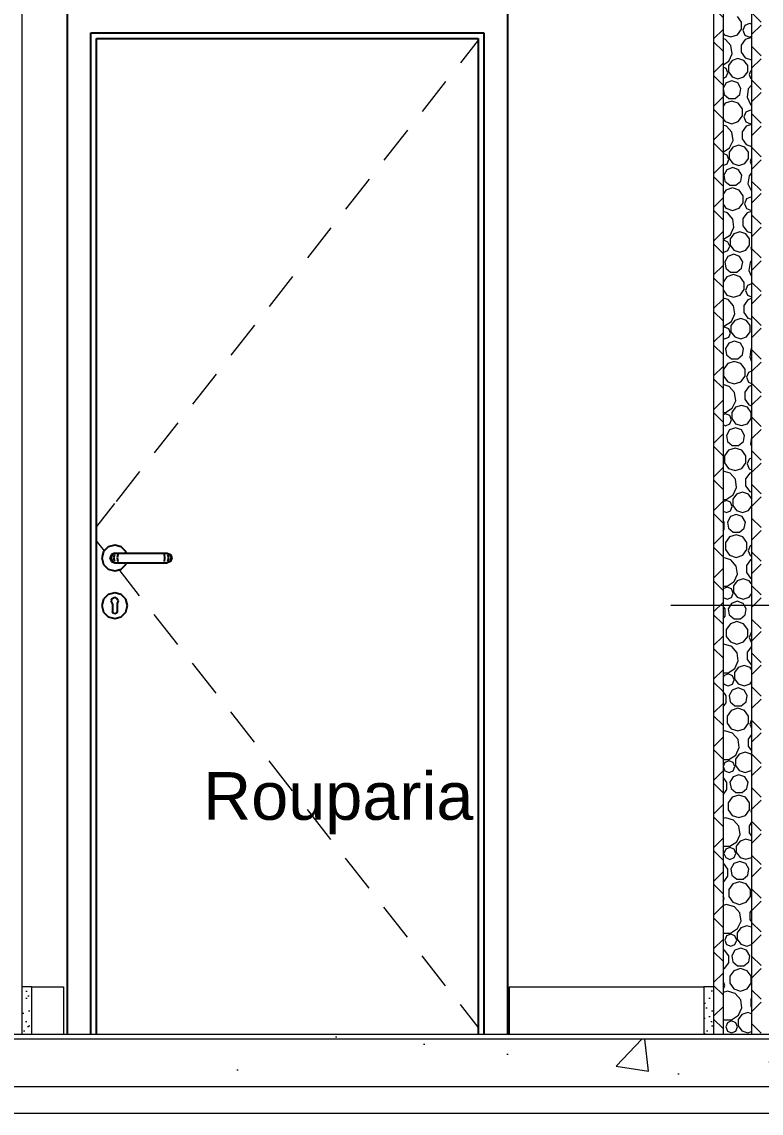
# Model space of a CAD drawing. Header units: metres. Extents: x -77 to 97, y 0 to 6.
# Drawn here: x -17.133 to -15.582, y -0.373 to 1.917 of the extents above; entities that cross this region are included whole.
import ezdxf

# ---------------------------------------------------------------- set-up
doc = ezdxf.new("R2010")
doc.units = ezdxf.units.M
doc.header["$MEASUREMENT"] = 0
for name, color, linetype, lineweight in [('0_Caneta_No__1', 7, 'Continuous', 35), ('LAJES.EST_Caneta_No__241', 7, 'Continuous', 13), ('LAJES.EST_Caneta_No__4', 7, 'Continuous', 20), ('LAJES.EST_Caneta_No__7', 7, 'Continuous', 13), ('PAREDE CONSTRUIR_Caneta_No__241', 7, 'Continuous', 13), ('PAREDE CONSTRUIR_Caneta_No__83', 84, 'Continuous', 0), ('PAREDE CONSTRUIR_Caneta_No__96', 252, 'Continuous', 0), ('PISO - Rodapé_Caneta_No__11', 7, 'Continuous', 5), ('Portas Archicad_Caneta_No__241', 7, 'Continuous', 13), ('Portas Archicad_Caneta_No__3', 7, 'Continuous', 25)]:
    doc.layers.add(name, color=color, linetype=linetype, lineweight=lineweight)
doc.layers.add('COTAS CORTE', color=7, linetype='Continuous')
doc.layers.add('PAREDE CONSTRUIR', color=7, linetype='Continuous')
for name, color, linetype, lineweight, true_color in [('COTAS CORTE_Caneta_No__25', 7, 'Continuous', 13, 0x982312), ('LAJES.EST_Caneta_No__254', 7, 'Continuous', 0, 0xd1c9ad), ('LAJES.EST_Caneta_No__97', 7, 'Continuous', 5, 0x6b6b6b), ('PISO - Rodapé_Caneta_No__97', 7, 'Continuous', 5, 0x6b6b6b)]:
    doc.layers.add(name, color=color, linetype=linetype, lineweight=lineweight, true_color=true_color)
doc.styles.add('ESTILO_GERADO_1', font='arial.ttf')
doc.dimstyles.new('ESTILO_GERADO__7', dxfattribs={"dimtxt": 0.1, "dimasz": 0.0475, "dimexe": 0.18, "dimexo": 0.479633, "dimgap": 0, "dimtad": 1, "dimzin": 0, "dimdsep": 46, "dimtxsty": 'ESTILO_GERADO_1', "dimblk": 'ARROWHEAD_11', "dimblk1": 'ARROWHEAD_11', "dimblk2": 'ARROWHEAD_11', "dimcen": 0.09, "dimclrd": 256, "dimclre": 256, "dimclrt": 256, "dimadec": 0, "dimazin": 0, "dimtfac": 1, "dimtdec": 4, "dimtmove": 0, "dimatfit": 3, "dimfxl": 0, "dimtolj": 1, "dimtzin": 0, "dimarcsym": 0})
pattern_1 = [(45, (43.181277, -0.20799), (-0.03535534, 0.03535534), []), (135, (43.181277, -0.20799), (0.03535534, 0.03535534), [])]
pattern_2 = [(45, (43.181277, -0.157991), (-0.0159099026, 0.0159099026), [0, -0.015, 0, -0.0225]), (110, (43.231277, -0.157991), (0.021143084, 0.007695453), [0, -0.011, 0, -0.019])]

# ---------------------------------------------------------------- blocks, each defined once
blk = doc.blocks.new('*X54', base_point=(43.1813, -0.208))
at = {"layer": 'PAREDE CONSTRUIR_Caneta_No__96', "color": 252, "linetype": 'Continuous', "lineweight": 0}
for p, q in [((-15.6236, 1.9161), (-15.6322, 1.928)), ((-15.6322, 1.8897), (-15.6236, 1.9015)), ((-15.6236, 1.9015), (-15.6236, 1.9161)), ((-15.6167, 1.9094), (-15.6209, 1.8993)), ((-15.6066, 1.9136), (-15.6167, 1.9094)), ((-15.6024, 1.9118), (-15.6066, 1.9136)), ((-15.6624, 1.893), (-15.66, 1.8897)), ((-15.657, 1.8801), (-15.6624, 1.8817)), ((-15.66, 1.8897), (-15.6461, 1.8852)), ((-15.6457, 1.8671), (-15.657, 1.8801)), ((-15.6461, 1.8852), (-15.6322, 1.8897)), ((-15.6158, 1.8799), (-15.6244, 1.868)), ((-15.6209, 1.8993), (-15.6167, 1.8892)), ((-15.6167, 1.8892), (-15.6066, 1.885)), ((-15.6024, 1.8842), (-15.6158, 1.8799)), ((-15.6066, 1.885), (-15.6024, 1.8867)), ((-15.6432, 1.85), (-15.6457, 1.8671)), ((-15.6244, 1.868), (-15.6244, 1.8532)), ((-15.6624, 1.8266), (-15.6504, 1.8343)), ((-15.6435, 1.8361), (-15.6512, 1.8255)), ((-15.6504, 1.8343), (-15.6432, 1.85)), ((-15.631, 1.8402), (-15.6435, 1.8361)), ((-15.6185, 1.8361), (-15.631, 1.8402)), ((-15.6244, 1.8532), (-15.6158, 1.8413)), ((-15.6107, 1.8255), (-15.6185, 1.8361)), ((-15.6158, 1.8413), (-15.6024, 1.837)), ((-15.6558, 1.8189), (-15.6624, 1.8216)), ((-15.6521, 1.81), (-15.6558, 1.8189)), ((-15.6558, 1.8012), (-15.6521, 1.81)), ((-15.6512, 1.8255), (-15.6512, 1.8123)), ((-15.6512, 1.8123), (-15.6435, 1.8017)), ((-15.6185, 1.8017), (-15.6107, 1.8123)), ((-15.6107, 1.8123), (-15.6107, 1.8255)), ((-15.6046, 1.8135), (-15.6076, 1.8062)), ((-15.6024, 1.8144), (-15.6046, 1.8135)), ((-15.6624, 1.7984), (-15.6558, 1.8012)), ((-15.6561, 1.7887), (-15.6624, 1.7776)), ((-15.6437, 1.7932), (-15.6561, 1.7887)), ((-15.6314, 1.7887), (-15.6437, 1.7932)), ((-15.6435, 1.8017), (-15.631, 1.7976)), ((-15.6248, 1.7773), (-15.6314, 1.7887)), ((-15.631, 1.7976), (-15.6185, 1.8017)), ((-15.6076, 1.8062), (-15.6046, 1.7989)), ((-15.6046, 1.7989), (-15.6024, 1.798)), ((-15.6624, 1.7763), (-15.6603, 1.7644)), ((-15.6603, 1.7644), (-15.6503, 1.756)), ((-15.6372, 1.756), (-15.6271, 1.7644)), ((-15.6271, 1.7644), (-15.6248, 1.7773)), ((-15.6095, 1.7761), (-15.612, 1.759)), ((-15.6024, 1.7842), (-15.6095, 1.7761)), ((-15.6581, 1.746), (-15.6624, 1.74)), ((-15.6442, 1.7505), (-15.6581, 1.746)), ((-15.6503, 1.756), (-15.6372, 1.756)), ((-15.6303, 1.746), (-15.6442, 1.7505)), ((-15.6217, 1.7341), (-15.6303, 1.746)), ((-15.612, 1.759), (-15.6048, 1.7433)), ((-15.6048, 1.7433), (-15.6024, 1.7418)), ((-15.6303, 1.7077), (-15.6217, 1.7195)), ((-15.6217, 1.7195), (-15.6217, 1.7341)), ((-15.6148, 1.7274), (-15.619, 1.7173)), ((-15.6047, 1.7316), (-15.6148, 1.7274)), ((-15.6024, 1.7306), (-15.6047, 1.7316)), ((-15.6624, 1.7136), (-15.6581, 1.7077)), ((-15.6551, 1.6981), (-15.6624, 1.7003)), ((-15.6581, 1.7077), (-15.6442, 1.7032)), ((-15.6438, 1.6851), (-15.6551, 1.6981)), ((-15.6442, 1.7032), (-15.6303, 1.7077)), ((-15.6139, 1.6979), (-15.6226, 1.686)), ((-15.619, 1.7173), (-15.6148, 1.7072)), ((-15.6148, 1.7072), (-15.6047, 1.703)), ((-15.6024, 1.7016), (-15.6139, 1.6979)), ((-15.6047, 1.703), (-15.6024, 1.7039)), ((-15.6414, 1.668), (-15.6438, 1.6851)), ((-15.6226, 1.686), (-15.6226, 1.6712)), ((-15.6624, 1.6434), (-15.6485, 1.6523)), ((-15.6416, 1.6541), (-15.6494, 1.6435)), ((-15.6485, 1.6523), (-15.6414, 1.668)), ((-15.6291, 1.6582), (-15.6416, 1.6541)), ((-15.6166, 1.6541), (-15.6291, 1.6582)), ((-15.6226, 1.6712), (-15.6139, 1.6593)), ((-15.6089, 1.6435), (-15.6166, 1.6541)), ((-15.6139, 1.6593), (-15.6024, 1.6556)), ((-15.6539, 1.6369), (-15.6624, 1.6404)), ((-15.6503, 1.628), (-15.6539, 1.6369)), ((-15.6539, 1.6192), (-15.6503, 1.628)), ((-15.6494, 1.6435), (-15.6494, 1.6303)), ((-15.6494, 1.6303), (-15.6416, 1.6197)), ((-15.6166, 1.6197), (-15.6089, 1.6303)), ((-15.6089, 1.6303), (-15.6089, 1.6435)), ((-15.6027, 1.6315), (-15.6058, 1.6242)), ((-15.6024, 1.6316), (-15.6027, 1.6315)), ((-15.6624, 1.6157), (-15.6539, 1.6192)), ((-15.6542, 1.6067), (-15.6608, 1.5953)), ((-15.6419, 1.6112), (-15.6542, 1.6067)), ((-15.6296, 1.6067), (-15.6419, 1.6112)), ((-15.6416, 1.6197), (-15.6291, 1.6156)), ((-15.623, 1.5953), (-15.6296, 1.6067)), ((-15.6291, 1.6156), (-15.6166, 1.6197)), ((-15.6058, 1.6242), (-15.6027, 1.6169)), ((-15.6027, 1.6169), (-15.6024, 1.6168)), ((-15.6608, 1.5953), (-15.6585, 1.5824)), ((-15.6585, 1.5824), (-15.6484, 1.574)), ((-15.6353, 1.574), (-15.6253, 1.5824)), ((-15.6253, 1.5824), (-15.623, 1.5953)), ((-15.6077, 1.5941), (-15.6101, 1.577)), ((-15.6024, 1.6001), (-15.6077, 1.5941)), ((-15.6563, 1.564), (-15.6624, 1.5555)), ((-15.6424, 1.5685), (-15.6563, 1.564)), ((-15.6484, 1.574), (-15.6353, 1.574)), ((-15.6285, 1.564), (-15.6424, 1.5685)), ((-15.6199, 1.5521), (-15.6285, 1.564)), ((-15.6101, 1.577), (-15.603, 1.5613)), ((-15.603, 1.5613), (-15.6024, 1.561)), ((-15.6285, 1.5257), (-15.6199, 1.5375)), ((-15.6199, 1.5375), (-15.6199, 1.5521)), ((-15.613, 1.5454), (-15.6172, 1.5353)), ((-15.6172, 1.5353), (-15.613, 1.5252)), ((-15.6029, 1.5496), (-15.613, 1.5454)), ((-15.6024, 1.5494), (-15.6029, 1.5496)), ((-15.6624, 1.5341), (-15.6563, 1.5257)), ((-15.6533, 1.5161), (-15.6624, 1.5188)), ((-15.6563, 1.5257), (-15.6424, 1.5212)), ((-15.642, 1.5031), (-15.6533, 1.5161)), ((-15.6424, 1.5212), (-15.6285, 1.5257)), ((-15.6121, 1.5159), (-15.6207, 1.504)), ((-15.613, 1.5252), (-15.6029, 1.521)), ((-15.6024, 1.519), (-15.6121, 1.5159)), ((-15.6029, 1.521), (-15.6024, 1.5212)), ((-15.6395, 1.486), (-15.642, 1.5031)), ((-15.6207, 1.504), (-15.6207, 1.4892)), ((-15.6207, 1.4892), (-15.6121, 1.4773)), ((-15.6612, 1.461), (-15.6467, 1.4703)), ((-15.6398, 1.4721), (-15.6475, 1.4615)), ((-15.6467, 1.4703), (-15.6395, 1.486)), ((-15.6273, 1.4762), (-15.6398, 1.4721)), ((-15.6148, 1.4721), (-15.6273, 1.4762)), ((-15.607, 1.4615), (-15.6148, 1.4721)), ((-15.6121, 1.4773), (-15.6024, 1.4742)), ((-15.6624, 1.461), (-15.6612, 1.461)), ((-15.661, 1.4586), (-15.6624, 1.458)), ((-15.6521, 1.4549), (-15.661, 1.4586)), ((-15.6484, 1.446), (-15.6521, 1.4549)), ((-15.6521, 1.4372), (-15.6484, 1.446)), ((-15.6475, 1.4615), (-15.6475, 1.4483)), ((-15.6475, 1.4483), (-15.6398, 1.4377)), ((-15.6148, 1.4377), (-15.607, 1.4483)), ((-15.607, 1.4483), (-15.607, 1.4615)), ((-15.6024, 1.4458), (-15.6039, 1.4422)), ((-15.6624, 1.4341), (-15.661, 1.4335)), ((-15.661, 1.4335), (-15.6521, 1.4372)), ((-15.6524, 1.4247), (-15.6589, 1.4133)), ((-15.64, 1.4292), (-15.6524, 1.4247)), ((-15.6277, 1.4247), (-15.64, 1.4292)), ((-15.6398, 1.4377), (-15.6273, 1.4336)), ((-15.6211, 1.4133), (-15.6277, 1.4247)), ((-15.6273, 1.4336), (-15.6148, 1.4377)), ((-15.6039, 1.4422), (-15.6024, 1.4386)), ((-15.6589, 1.4133), (-15.6566, 1.4004)), ((-15.6566, 1.4004), (-15.6466, 1.392)), ((-15.6335, 1.392), (-15.6234, 1.4004)), ((-15.6234, 1.4004), (-15.6211, 1.4133)), ((-15.6058, 1.4121), (-15.6083, 1.395)), ((-15.6024, 1.416), (-15.6058, 1.4121)), ((-15.6544, 1.382), (-15.6624, 1.3709)), ((-15.6405, 1.3865), (-15.6544, 1.382)), ((-15.6466, 1.392), (-15.6335, 1.392)), ((-15.6266, 1.382), (-15.6405, 1.3865)), ((-15.618, 1.3701), (-15.6266, 1.382)), ((-15.6083, 1.395), (-15.6024, 1.3823)), ((-15.6624, 1.3547), (-15.6544, 1.3437)), ((-15.6266, 1.3437), (-15.618, 1.3555)), ((-15.618, 1.3555), (-15.618, 1.3701)), ((-15.6111, 1.3634), (-15.6153, 1.3533)), ((-15.6153, 1.3533), (-15.6111, 1.3432)), ((-15.6024, 1.367), (-15.6111, 1.3634)), ((-15.6514, 1.3341), (-15.6624, 1.3374)), ((-15.6544, 1.3437), (-15.6405, 1.3392)), ((-15.6401, 1.3211), (-15.6514, 1.3341)), ((-15.6405, 1.3392), (-15.6266, 1.3437)), ((-15.6102, 1.3339), (-15.6189, 1.322)), ((-15.6111, 1.3432), (-15.6024, 1.3396)), ((-15.6024, 1.3364), (-15.6102, 1.3339)), ((-15.6377, 1.304), (-15.6401, 1.3211)), ((-15.6189, 1.322), (-15.6189, 1.3072)), ((-15.6189, 1.3072), (-15.6102, 1.2953)), ((-15.6593, 1.279), (-15.6448, 1.2883)), ((-15.6379, 1.2901), (-15.6457, 1.2795)), ((-15.6448, 1.2883), (-15.6377, 1.304)), ((-15.6254, 1.2942), (-15.6379, 1.2901)), ((-15.6129, 1.2901), (-15.6254, 1.2942)), ((-15.6052, 1.2795), (-15.6129, 1.2901)), ((-15.6102, 1.2953), (-15.6024, 1.2928)), ((-15.6624, 1.279), (-15.6593, 1.279)), ((-15.6591, 1.2766), (-15.6624, 1.2752)), ((-15.6502, 1.2729), (-15.6591, 1.2766)), ((-15.6466, 1.264), (-15.6502, 1.2729)), ((-15.6502, 1.2552), (-15.6466, 1.264)), ((-15.6457, 1.2795), (-15.6457, 1.2663)), ((-15.6457, 1.2663), (-15.6379, 1.2557)), ((-15.6129, 1.2557), (-15.6052, 1.2663)), ((-15.6052, 1.2663), (-15.6052, 1.2795)), ((-15.6624, 1.2529), (-15.6591, 1.2515)), ((-15.6591, 1.2515), (-15.6502, 1.2552)), ((-15.6505, 1.2427), (-15.6571, 1.2313)), ((-15.6382, 1.2472), (-15.6505, 1.2427)), ((-15.6258, 1.2427), (-15.6382, 1.2472)), ((-15.6379, 1.2557), (-15.6254, 1.2516)), ((-15.6193, 1.2313), (-15.6258, 1.2427)), ((-15.6254, 1.2516), (-15.6129, 1.2557)), ((-15.6571, 1.2313), (-15.6548, 1.2184)), ((-15.6548, 1.2184), (-15.6447, 1.21)), ((-15.6316, 1.21), (-15.6216, 1.2184)), ((-15.6216, 1.2184), (-15.6193, 1.2313)), ((-15.604, 1.2301), (-15.6064, 1.213)), ((-15.6024, 1.2318), (-15.604, 1.2301)), ((-15.6526, 1.2), (-15.6612, 1.1881)), ((-15.6387, 1.2045), (-15.6526, 1.2)), ((-15.6447, 1.21), (-15.6316, 1.21)), ((-15.6248, 1.2), (-15.6387, 1.2045)), ((-15.6162, 1.1881), (-15.6248, 1.2)), ((-15.6064, 1.213), (-15.6024, 1.2043)), ((-15.6612, 1.1881), (-15.6612, 1.1735)), ((-15.6612, 1.1735), (-15.6526, 1.1617)), ((-15.6248, 1.1617), (-15.6162, 1.1735)), ((-15.6162, 1.1735), (-15.6162, 1.1881)), ((-15.6093, 1.1814), (-15.6135, 1.1713)), ((-15.6135, 1.1713), (-15.6093, 1.1612)), ((-15.6024, 1.1842), (-15.6093, 1.1814)), ((-15.6496, 1.1521), (-15.6624, 1.1559)), ((-15.6526, 1.1617), (-15.6387, 1.1572)), ((-15.6383, 1.1391), (-15.6496, 1.1521)), ((-15.6387, 1.1572), (-15.6248, 1.1617)), ((-15.6084, 1.1519), (-15.617, 1.14)), ((-15.6093, 1.1612), (-15.6024, 1.1583)), ((-15.6024, 1.1538), (-15.6084, 1.1519)), ((-15.6358, 1.122), (-15.6383, 1.1391)), ((-15.617, 1.14), (-15.617, 1.1252)), ((-15.617, 1.1252), (-15.6084, 1.1133)), ((-15.6575, 1.097), (-15.643, 1.1063)), ((-15.6361, 1.1081), (-15.6438, 1.0975)), ((-15.643, 1.1063), (-15.6358, 1.122)), ((-15.6236, 1.1122), (-15.6361, 1.1081)), ((-15.6111, 1.1081), (-15.6236, 1.1122)), ((-15.6033, 1.0975), (-15.6111, 1.1081)), ((-15.6084, 1.1133), (-15.6024, 1.1114)), ((-15.6624, 1.097), (-15.6575, 1.097)), ((-15.6573, 1.0946), (-15.6624, 1.0924)), ((-15.6484, 1.0909), (-15.6573, 1.0946)), ((-15.6447, 1.082), (-15.6484, 1.0909)), ((-15.6484, 1.0732), (-15.6447, 1.082)), ((-15.6438, 1.0975), (-15.6438, 1.0843)), ((-15.6438, 1.0843), (-15.6361, 1.0737)), ((-15.6111, 1.0737), (-15.6033, 1.0843)), ((-15.6033, 1.0843), (-15.6033, 1.0975)), ((-15.6624, 1.0717), (-15.6573, 1.0695)), ((-15.6573, 1.0695), (-15.6484, 1.0732)), ((-15.6486, 1.0607), (-15.6552, 1.0493)), ((-15.6363, 1.0652), (-15.6486, 1.0607)), ((-15.624, 1.0607), (-15.6363, 1.0652)), ((-15.6361, 1.0737), (-15.6236, 1.0696)), ((-15.6174, 1.0493), (-15.624, 1.0607)), ((-15.6236, 1.0696), (-15.6111, 1.0737)), ((-15.6616, 1.049), (-15.6624, 1.0501)), ((-15.6624, 1.0331), (-15.6616, 1.0342)), ((-15.6616, 1.0342), (-15.6616, 1.049)), ((-15.6552, 1.0493), (-15.6529, 1.0364)), ((-15.6529, 1.0364), (-15.6429, 1.028)), ((-15.6298, 1.028), (-15.6197, 1.0364)), ((-15.6197, 1.0364), (-15.6174, 1.0493)), ((-15.6024, 1.0458), (-15.6046, 1.031)), ((-15.6046, 1.031), (-15.6024, 1.0264)), ((-15.6507, 1.018), (-15.6593, 1.0061)), ((-15.6368, 1.0225), (-15.6507, 1.018)), ((-15.6429, 1.028), (-15.6298, 1.028)), ((-15.6229, 1.018), (-15.6368, 1.0225)), ((-15.6143, 1.0061), (-15.6229, 1.018)), ((-15.6593, 1.0061), (-15.6593, 0.9915)), ((-15.6593, 0.9915), (-15.6507, 0.9797)), ((-15.6229, 0.9797), (-15.6143, 0.9915)), ((-15.6143, 0.9915), (-15.6143, 1.0061)), ((-15.6074, 0.9994), (-15.6116, 0.9893)), ((-15.6116, 0.9893), (-15.6074, 0.9792)), ((-15.6024, 1.0014), (-15.6074, 0.9994)), ((-15.6477, 0.9701), (-15.6624, 0.9744)), ((-15.6507, 0.9797), (-15.6368, 0.9752)), ((-15.6364, 0.9571), (-15.6477, 0.9701)), ((-15.6368, 0.9752), (-15.6229, 0.9797)), ((-15.6065, 0.9699), (-15.6152, 0.958)), ((-15.6074, 0.9792), (-15.6024, 0.9771)), ((-15.6024, 0.9712), (-15.6065, 0.9699)), ((-15.6411, 0.9243), (-15.634, 0.94)), ((-15.634, 0.94), (-15.6364, 0.9571)), ((-15.6152, 0.958), (-15.6152, 0.9432)), ((-15.6152, 0.9432), (-15.6065, 0.9313)), ((-15.6556, 0.915), (-15.6411, 0.9243)), ((-15.6342, 0.9261), (-15.6419, 0.9155)), ((-15.6217, 0.9302), (-15.6342, 0.9261)), ((-15.6092, 0.9261), (-15.6217, 0.9302)), ((-15.6024, 0.9168), (-15.6092, 0.9261)), ((-15.6065, 0.9313), (-15.6024, 0.93)), ((-15.6624, 0.915), (-15.6556, 0.915)), ((-15.6554, 0.9126), (-15.6624, 0.9097)), ((-15.6465, 0.9089), (-15.6554, 0.9126)), ((-15.6429, 0.9001), (-15.6465, 0.9089)), ((-15.6465, 0.8912), (-15.6429, 0.9001)), ((-15.6419, 0.9155), (-15.6419, 0.9023)), ((-15.6419, 0.9023), (-15.6342, 0.8917)), ((-15.6092, 0.8917), (-15.6024, 0.901)), ((-15.6624, 0.8904), (-15.6554, 0.8875)), ((-15.6598, 0.867), (-15.6624, 0.8706)), ((-15.6554, 0.8875), (-15.6465, 0.8912)), ((-15.6468, 0.8787), (-15.6533, 0.8673)), ((-15.6345, 0.8832), (-15.6468, 0.8787)), ((-15.6221, 0.8787), (-15.6345, 0.8832)), ((-15.6342, 0.8917), (-15.6217, 0.8876)), ((-15.6156, 0.8673), (-15.6221, 0.8787)), ((-15.6217, 0.8876), (-15.6092, 0.8917)), ((-15.6624, 0.8486), (-15.6598, 0.8522)), ((-15.6598, 0.8522), (-15.6598, 0.867)), ((-15.6533, 0.8673), (-15.6511, 0.8544)), ((-15.6511, 0.8544), (-15.641, 0.846)), ((-15.6279, 0.846), (-15.6179, 0.8544)), ((-15.6179, 0.8544), (-15.6156, 0.8673)), ((-15.6024, 0.8509), (-15.6027, 0.849)), ((-15.6027, 0.849), (-15.6024, 0.8484)), ((-15.6489, 0.836), (-15.6575, 0.8241)), ((-15.635, 0.8405), (-15.6489, 0.836)), ((-15.641, 0.846), (-15.6279, 0.846)), ((-15.6211, 0.836), (-15.635, 0.8405)), ((-15.6125, 0.8241), (-15.6211, 0.836)), ((-15.6575, 0.8241), (-15.6575, 0.8095)), ((-15.6575, 0.8095), (-15.6489, 0.7977)), ((-15.6211, 0.7977), (-15.6125, 0.8095)), ((-15.6125, 0.8095), (-15.6125, 0.8241)), ((-15.6056, 0.8174), (-15.6098, 0.8073)), ((-15.6098, 0.8073), (-15.6056, 0.7972)), ((-15.6024, 0.8187), (-15.6056, 0.8174)), ((-15.6624, 0.793), (-15.6624, 0.793)), ((-15.6459, 0.7881), (-15.6624, 0.793)), ((-15.6489, 0.7977), (-15.635, 0.7932)), ((-15.6346, 0.7751), (-15.6459, 0.7881)), ((-15.635, 0.7932), (-15.6211, 0.7977)), ((-15.6046, 0.7879), (-15.6133, 0.776)), ((-15.6056, 0.7972), (-15.6024, 0.7959)), ((-15.6024, 0.7886), (-15.6046, 0.7879)), ((-15.6393, 0.7423), (-15.6321, 0.758)), ((-15.6321, 0.758), (-15.6346, 0.7751)), ((-15.6133, 0.776), (-15.6133, 0.7612)), ((-15.6133, 0.7612), (-15.6046, 0.7493)), ((-15.6624, 0.733), (-15.6538, 0.733)), ((-15.6538, 0.733), (-15.6393, 0.7423)), ((-15.6324, 0.7441), (-15.6401, 0.7335)), ((-15.6401, 0.7335), (-15.6401, 0.7203)), ((-15.6199, 0.7482), (-15.6324, 0.7441)), ((-15.6074, 0.7441), (-15.6199, 0.7482)), ((-15.6024, 0.7374), (-15.6074, 0.7441)), ((-15.6046, 0.7493), (-15.6024, 0.7486)), ((-15.6535, 0.7306), (-15.6624, 0.7269)), ((-15.6624, 0.7269), (-15.6624, 0.7268)), ((-15.6447, 0.7269), (-15.6535, 0.7306)), ((-15.641, 0.7181), (-15.6447, 0.7269)), ((-15.6447, 0.7092), (-15.641, 0.7181)), ((-15.6401, 0.7203), (-15.6324, 0.7097)), ((-15.6074, 0.7097), (-15.6024, 0.7165)), ((-15.6624, 0.7093), (-15.6624, 0.7092)), ((-15.6624, 0.7092), (-15.6535, 0.7055)), ((-15.6579, 0.685), (-15.6624, 0.6912)), ((-15.6535, 0.7055), (-15.6447, 0.7092)), ((-15.6449, 0.6967), (-15.6515, 0.6854)), ((-15.6326, 0.7012), (-15.6449, 0.6967)), ((-15.6203, 0.6967), (-15.6326, 0.7012)), ((-15.6324, 0.7097), (-15.6199, 0.7056)), ((-15.6137, 0.6854), (-15.6203, 0.6967)), ((-15.6199, 0.7056), (-15.6074, 0.7097)), ((-15.6624, 0.6641), (-15.6579, 0.6702)), ((-15.6579, 0.6702), (-15.6579, 0.685)), ((-15.6515, 0.6854), (-15.6492, 0.6724)), ((-15.6492, 0.6724), (-15.6392, 0.664)), ((-15.626, 0.664), (-15.616, 0.6724)), ((-15.616, 0.6724), (-15.6137, 0.6854)), ((-15.647, 0.654), (-15.6556, 0.6421)), ((-15.6556, 0.6421), (-15.6556, 0.6275)), ((-15.6331, 0.6585), (-15.647, 0.654)), ((-15.6392, 0.664), (-15.626, 0.664)), ((-15.6192, 0.654), (-15.6331, 0.6585)), ((-15.6106, 0.6421), (-15.6192, 0.654)), ((-15.6106, 0.6275), (-15.6106, 0.6421)), ((-15.6556, 0.6275), (-15.647, 0.6157)), ((-15.6192, 0.6157), (-15.6106, 0.6275)), ((-15.6037, 0.6354), (-15.6079, 0.6253)), ((-15.6079, 0.6253), (-15.6037, 0.6152)), ((-15.6024, 0.6359), (-15.6037, 0.6354)), ((-15.6606, 0.611), (-15.6624, 0.6104)), ((-15.644, 0.6061), (-15.6606, 0.611)), ((-15.647, 0.6157), (-15.6331, 0.6112)), ((-15.6327, 0.5931), (-15.644, 0.6061)), ((-15.6331, 0.6112), (-15.6192, 0.6157)), ((-15.6028, 0.6059), (-15.6115, 0.594)), ((-15.6037, 0.6152), (-15.6024, 0.6147)), ((-15.6024, 0.606), (-15.6028, 0.6059)), ((-15.6374, 0.5603), (-15.6303, 0.576)), ((-15.6303, 0.576), (-15.6327, 0.5931)), ((-15.6115, 0.594), (-15.6115, 0.5792)), ((-15.6115, 0.5792), (-15.6028, 0.5673)), ((-15.6624, 0.551), (-15.6519, 0.551)), ((-15.6519, 0.551), (-15.6374, 0.5603)), ((-15.6305, 0.5621), (-15.6382, 0.5515)), ((-15.6382, 0.5515), (-15.6382, 0.5384)), ((-15.618, 0.5662), (-15.6305, 0.5621)), ((-15.6055, 0.5621), (-15.618, 0.5662)), ((-15.6024, 0.5579), (-15.6055, 0.5621)), ((-15.6028, 0.5673), (-15.6024, 0.5672)), ((-15.6606, 0.5449), (-15.6624, 0.5404)), ((-15.6624, 0.5317), (-15.6606, 0.5272)), ((-15.6517, 0.5486), (-15.6606, 0.5449)), ((-15.6606, 0.5272), (-15.6517, 0.5235)), ((-15.6428, 0.5449), (-15.6517, 0.5486)), ((-15.6517, 0.5235), (-15.6428, 0.5272)), ((-15.6392, 0.5361), (-15.6428, 0.5449)), ((-15.6428, 0.5272), (-15.6392, 0.5361)), ((-15.6382, 0.5384), (-15.6305, 0.5277)), ((-15.6305, 0.5277), (-15.618, 0.5236)), ((-15.618, 0.5236), (-15.6055, 0.5277)), ((-15.6055, 0.5277), (-15.6024, 0.5319)), ((-15.6561, 0.503), (-15.6624, 0.5117)), ((-15.6431, 0.5147), (-15.6496, 0.5034)), ((-15.6308, 0.5192), (-15.6431, 0.5147)), ((-15.6184, 0.5147), (-15.6308, 0.5192)), ((-15.6119, 0.5034), (-15.6184, 0.5147)), ((-15.6624, 0.4795), (-15.6561, 0.4882)), ((-15.6561, 0.4882), (-15.6561, 0.503)), ((-15.6496, 0.5034), (-15.6474, 0.4904)), ((-15.6474, 0.4904), (-15.6373, 0.482)), ((-15.6373, 0.482), (-15.6242, 0.482)), ((-15.6242, 0.482), (-15.6141, 0.4904)), ((-15.6141, 0.4904), (-15.6119, 0.5034)), ((-15.6452, 0.472), (-15.6538, 0.4602)), ((-15.6538, 0.4602), (-15.6538, 0.4455)), ((-15.6313, 0.4765), (-15.6452, 0.472)), ((-15.6174, 0.472), (-15.6313, 0.4765)), ((-15.6088, 0.4602), (-15.6174, 0.472)), ((-15.6088, 0.4455), (-15.6088, 0.4602)), ((-15.6538, 0.4455), (-15.6452, 0.4337)), ((-15.6174, 0.4337), (-15.6088, 0.4455)), ((-15.6024, 0.452), (-15.606, 0.4433)), ((-15.606, 0.4433), (-15.6024, 0.4346)), ((-15.6587, 0.429), (-15.6624, 0.4279)), ((-15.6422, 0.4241), (-15.6587, 0.429)), ((-15.6452, 0.4337), (-15.6313, 0.4292)), ((-15.6309, 0.4111), (-15.6422, 0.4241)), ((-15.6313, 0.4292), (-15.6174, 0.4337)), ((-15.6024, 0.4219), (-15.6096, 0.412)), ((-15.6356, 0.3783), (-15.6284, 0.394)), ((-15.6284, 0.394), (-15.6309, 0.4111)), ((-15.6096, 0.412), (-15.6096, 0.3972)), ((-15.6096, 0.3972), (-15.6024, 0.3874)), ((-15.6624, 0.369), (-15.6501, 0.369)), ((-15.6498, 0.3666), (-15.6587, 0.3629)), ((-15.6501, 0.369), (-15.6356, 0.3783)), ((-15.641, 0.3629), (-15.6498, 0.3666)), ((-15.6287, 0.3801), (-15.6364, 0.3695)), ((-15.6364, 0.3695), (-15.6364, 0.3564)), ((-15.6161, 0.3842), (-15.6287, 0.3801)), ((-15.6036, 0.3801), (-15.6161, 0.3842)), ((-15.6024, 0.3785), (-15.6036, 0.3801)), ((-15.6587, 0.3629), (-15.6624, 0.3541)), ((-15.6624, 0.3541), (-15.6587, 0.3452)), ((-15.6587, 0.3452), (-15.6498, 0.3415)), ((-15.6498, 0.3415), (-15.641, 0.3452)), ((-15.6373, 0.3541), (-15.641, 0.3629)), ((-15.641, 0.3452), (-15.6373, 0.3541)), ((-15.6364, 0.3564), (-15.6287, 0.3457)), ((-15.6287, 0.3457), (-15.6161, 0.3417)), ((-15.6161, 0.3417), (-15.6036, 0.3457)), ((-15.6036, 0.3457), (-15.6024, 0.3474)), ((-15.6542, 0.321), (-15.6624, 0.3323)), ((-15.6542, 0.3062), (-15.6542, 0.321)), ((-15.6412, 0.3327), (-15.6478, 0.3214)), ((-15.6478, 0.3214), (-15.6455, 0.3084)), ((-15.6289, 0.3372), (-15.6412, 0.3327)), ((-15.6166, 0.3327), (-15.6289, 0.3372)), ((-15.61, 0.3214), (-15.6166, 0.3327)), ((-15.6123, 0.3084), (-15.61, 0.3214)), ((-15.6624, 0.295), (-15.6542, 0.3062)), ((-15.6455, 0.3084), (-15.6355, 0.3)), ((-15.6355, 0.3), (-15.6223, 0.3)), ((-15.6223, 0.3), (-15.6123, 0.3084)), ((-15.6433, 0.29), (-15.6519, 0.2782)), ((-15.6519, 0.2782), (-15.6519, 0.2635)), ((-15.6294, 0.2945), (-15.6433, 0.29)), ((-15.6155, 0.29), (-15.6294, 0.2945)), ((-15.6069, 0.2782), (-15.6155, 0.29)), ((-15.6069, 0.2635), (-15.6069, 0.2782)), ((-15.6621, 0.2592), (-15.6624, 0.26)), ((-15.6624, 0.2585), (-15.6621, 0.2592)), ((-15.6519, 0.2635), (-15.6433, 0.2517)), ((-15.6155, 0.2517), (-15.6069, 0.2635)), ((-15.6024, 0.2655), (-15.6042, 0.2613)), ((-15.6042, 0.2613), (-15.6024, 0.2571)), ((-15.6568, 0.247), (-15.6624, 0.2454)), ((-15.6403, 0.2421), (-15.6568, 0.247)), ((-15.6433, 0.2517), (-15.6294, 0.2472)), ((-15.629, 0.2291), (-15.6403, 0.2421)), ((-15.6294, 0.2472), (-15.6155, 0.2517)), ((-15.6266, 0.212), (-15.629, 0.2291)), ((-15.6024, 0.2373), (-15.6077, 0.23)), ((-15.6077, 0.23), (-15.6077, 0.2153)), ((-15.6337, 0.1963), (-15.6266, 0.212)), ((-15.6077, 0.2153), (-15.6024, 0.2079)), ((-15.6624, 0.187), (-15.6482, 0.187)), ((-15.648, 0.1846), (-15.6568, 0.1809)), ((-15.6482, 0.187), (-15.6337, 0.1963)), ((-15.6391, 0.1809), (-15.648, 0.1846)), ((-15.6268, 0.1981), (-15.6345, 0.1875)), ((-15.6345, 0.1875), (-15.6345, 0.1744)), ((-15.6143, 0.2022), (-15.6268, 0.1981)), ((-15.6024, 0.1984), (-15.6143, 0.2022)), ((-15.6568, 0.1809), (-15.6605, 0.1721)), ((-15.6605, 0.1721), (-15.6568, 0.1632)), ((-15.6568, 0.1632), (-15.648, 0.1595)), ((-15.648, 0.1595), (-15.6391, 0.1632)), ((-15.6354, 0.1721), (-15.6391, 0.1809)), ((-15.6391, 0.1632), (-15.6354, 0.1721)), ((-15.6345, 0.1744), (-15.6268, 0.1637)), ((-15.6268, 0.1637), (-15.6143, 0.1597)), ((-15.6143, 0.1597), (-15.6024, 0.1635)), ((-15.661, 0.1509), (-15.6624, 0.1514)), ((-15.6524, 0.139), (-15.661, 0.1509)), ((-15.6524, 0.1243), (-15.6524, 0.139)), ((-15.6394, 0.1507), (-15.6459, 0.1394)), ((-15.6459, 0.1394), (-15.6437, 0.1264)), ((-15.627, 0.1552), (-15.6394, 0.1507)), ((-15.6147, 0.1507), (-15.627, 0.1552)), ((-15.6082, 0.1394), (-15.6147, 0.1507)), ((-15.6104, 0.1264), (-15.6082, 0.1394)), ((-15.661, 0.1123), (-15.6524, 0.1243)), ((-15.6437, 0.1264), (-15.6336, 0.118)), ((-15.6336, 0.118), (-15.6205, 0.118)), ((-15.6205, 0.118), (-15.6104, 0.1264)), ((-15.6624, 0.1119), (-15.661, 0.1123)), ((-15.6415, 0.108), (-15.6501, 0.0962)), ((-15.6501, 0.0962), (-15.6501, 0.0815)), ((-15.6276, 0.1125), (-15.6415, 0.108)), ((-15.6137, 0.108), (-15.6276, 0.1125)), ((-15.6051, 0.0962), (-15.6137, 0.108)), ((-15.6051, 0.0815), (-15.6051, 0.0962)), ((-15.6603, 0.0772), (-15.6624, 0.0825)), ((-15.6624, 0.072), (-15.6603, 0.0772)), ((-15.6501, 0.0815), (-15.6415, 0.0697)), ((-15.6415, 0.0697), (-15.6276, 0.0652)), ((-15.6276, 0.0652), (-15.6137, 0.0697)), ((-15.6137, 0.0697), (-15.6051, 0.0815)), ((-15.655, 0.065), (-15.6624, 0.0628)), ((-15.6384, 0.0601), (-15.655, 0.065)), ((-15.6272, 0.0471), (-15.6384, 0.0601)), ((-15.6247, 0.03), (-15.6272, 0.0471)), ((-15.6024, 0.0528), (-15.6059, 0.048)), ((-15.6059, 0.048), (-15.6059, 0.0333)), ((-15.6319, 0.0144), (-15.6247, 0.03)), ((-15.6059, 0.0333), (-15.6024, 0.0285)), ((-15.6624, 0.005), (-15.6464, 0.005)), ((-15.6461, 0.0026), (-15.655, -0.0011)), ((-15.6464, 0.005), (-15.6319, 0.0144)), ((-15.6373, -0.0011), (-15.6461, 0.0026)), ((-15.6249, 0.0161), (-15.6327, 0.0055)), ((-15.6327, 0.0055), (-15.6327, -0.0076)), ((-15.6124, 0.0202), (-15.6249, 0.0161)), ((-15.6024, 0.017), (-15.6124, 0.0202)), ((-15.655, -0.0011), (-15.6587, -0.0099)), ((-15.6587, -0.0099), (-15.655, -0.0188)), ((-15.655, -0.0188), (-15.6461, -0.0225)), ((-15.6461, -0.0225), (-15.6373, -0.0188)), ((-15.6336, -0.0099), (-15.6373, -0.0011)), ((-15.6373, -0.0188), (-15.6336, -0.0099)), ((-15.6327, -0.0076), (-15.6249, -0.0183)), ((-15.6249, -0.0183), (-15.6124, -0.0223)), ((-15.6124, -0.0223), (-15.6024, -0.0191)), ((-15.6592, -0.0311), (-15.6624, -0.03)), ((-15.6505, -0.043), (-15.6592, -0.0311)), ((-15.6505, -0.0577), (-15.6505, -0.043)), ((-15.6375, -0.0313), (-15.6441, -0.0426)), ((-15.6441, -0.0426), (-15.6418, -0.0556)), ((-15.6252, -0.0268), (-15.6375, -0.0313)), ((-15.6129, -0.0313), (-15.6252, -0.0268)), ((-15.6063, -0.0426), (-15.6129, -0.0313)), ((-15.6086, -0.0556), (-15.6063, -0.0426)), ((-15.6592, -0.0697), (-15.6505, -0.0577)), ((-15.6418, -0.0556), (-15.6318, -0.064)), ((-15.6318, -0.064), (-15.6186, -0.064)), ((-15.6186, -0.064), (-15.6086, -0.0556)), ((-15.6624, -0.0707), (-15.6592, -0.0697)), ((-15.6396, -0.074), (-15.6482, -0.0858)), ((-15.6482, -0.0858), (-15.6482, -0.1005)), ((-15.6257, -0.0695), (-15.6396, -0.074)), ((-15.6118, -0.074), (-15.6257, -0.0695)), ((-15.6032, -0.0858), (-15.6118, -0.074)), ((-15.6032, -0.1005), (-15.6032, -0.0858)), ((-15.6614, -0.0975), (-15.6624, -0.0971)), ((-15.6624, -0.1125), (-15.6614, -0.1121)), ((-15.6584, -0.1048), (-15.6614, -0.0975)), ((-15.6614, -0.1121), (-15.6584, -0.1048)), ((-15.6482, -0.1005), (-15.6396, -0.1123)), ((-15.6396, -0.1123), (-15.6257, -0.1168)), ((-15.6257, -0.1168), (-15.6118, -0.1123)), ((-15.6118, -0.1123), (-15.6032, -0.1005)), ((-15.6531, -0.117), (-15.6624, -0.1197)), ((-15.6366, -0.1219), (-15.6531, -0.117)), ((-15.6253, -0.1349), (-15.6366, -0.1219)), ((-15.6228, -0.152), (-15.6253, -0.1349)), ((-15.6024, -0.1318), (-15.604, -0.134)), ((-15.604, -0.134), (-15.604, -0.1487)), ((-15.63, -0.1676), (-15.6228, -0.152)), ((-15.604, -0.1487), (-15.6024, -0.1509)), ((-15.6624, -0.1765), (-15.6618, -0.177)), ((-15.6618, -0.177), (-15.6445, -0.177)), ((-15.6531, -0.1831), (-15.6568, -0.1919)), ((-15.6443, -0.1794), (-15.6531, -0.1831)), ((-15.6445, -0.177), (-15.63, -0.1676)), ((-15.6354, -0.1831), (-15.6443, -0.1794)), ((-15.6317, -0.1919), (-15.6354, -0.1831)), ((-15.6231, -0.1658), (-15.6308, -0.1765)), ((-15.6308, -0.1765), (-15.6308, -0.1896)), ((-15.6106, -0.1618), (-15.6231, -0.1658)), ((-15.6024, -0.1644), (-15.6106, -0.1618)), ((-15.6619, -0.1937), (-15.6624, -0.1924)), ((-15.6624, -0.195), (-15.6619, -0.1937)), ((-15.6568, -0.1919), (-15.6531, -0.2008)), ((-15.6531, -0.2008), (-15.6443, -0.2045)), ((-15.6443, -0.2045), (-15.6354, -0.2008)), ((-15.6354, -0.2008), (-15.6317, -0.1919)), ((-15.6308, -0.1896), (-15.6231, -0.2003)), ((-15.6231, -0.2003), (-15.6106, -0.2043)), ((-15.6106, -0.2043), (-15.6024, -0.2017))]:
    blk.add_line(p, q, dxfattribs=at)
blk = doc.blocks.new('*D70', base_point=(43.1813, -0.208))
at = {"layer": 'COTAS CORTE_Caneta_No__25', "linetype": 'Continuous', "lineweight": 13, "true_color": 0x982312}
for points in [[(-15.3049, 0.692), (-15.304, 0.6872), (-15.3013, 0.6832), (-15.2972, 0.6805), (-15.2924, 0.6795), (-15.2876, 0.6805), (-15.2836, 0.6832), (-15.2809, 0.6872), (-15.2799, 0.692), (-15.2809, 0.6968), (-15.2836, 0.7008), (-15.2876, 0.7036), (-15.2924, 0.7045), (-15.2972, 0.7036), (-15.3013, 0.7008), (-15.304, 0.6968)], [(-15.3049, -0.208), (-15.304, -0.2128), (-15.3013, -0.2168), (-15.2972, -0.2195), (-15.2924, -0.2205), (-15.2876, -0.2195), (-15.2836, -0.2168), (-15.2809, -0.2128), (-15.2799, -0.208), (-15.2809, -0.2032), (-15.2836, -0.1992), (-15.2876, -0.1964), (-15.2924, -0.1955), (-15.2972, -0.1964), (-15.3013, -0.1992), (-15.304, -0.2032)]]:
    blk.add_hatch(color=24, dxfattribs=at).paths.add_polyline_path(points)
at = {"layer": 'COTAS CORTE_Caneta_No__25', "color": 24, "linetype": 'Continuous', "lineweight": 13, "true_color": 0x982312}
for p, q in [((-15.2924, 0.7045), (-15.2924, 0.717)), ((-15.3049, 0.692), (-15.7721, 0.692)), ((-15.2456, 0.692), (-15.2799, 0.692)), ((-15.2924, -0.1955), (-15.2924, 0.6795)), ((-15.3049, -0.208), (-15.7721, -0.208)), ((-15.2924, -0.233), (-15.2924, -0.2205)), ((-15.2456, -0.208), (-15.2799, -0.208))]:
    blk.add_line(p, q, dxfattribs=at)
for centre in [(-15.2924, 0.692), (-15.2924, -0.208)]:
    blk.add_circle(centre, 0.0125, dxfattribs=at)
at = {"layer": 'COTAS CORTE_Caneta_No__25', "color": 24, "lineweight": 13, "true_color": 0x982312, "insert": (-15.3124, 0.1085), "char_height": 0.1, "attachment_point": 7, "rotation": 90, "style": 'ESTILO_GERADO_1'}
blk.add_mtext('\\A1;{\\pql;\\fArial|b0|i0|c0|p0;\\W1.000000;0,90}', dxfattribs=at)
blk = doc.blocks.new('ARROWHEAD_11')
at = {"color": 0, "linetype": 'Continuous', "lineweight": 0}
blk.add_line((0, 0), (-1, 0), dxfattribs=at)
at = {"color": 0, "linetype": 'Continuous', "lineweight": 0, "const_width": 0.25, "flags": 128}
blk.add_lwpolyline([(-0.125, 0, 1), (0.125, 0, 1)], format="xyb", close=True, dxfattribs=at)

msp = doc.modelspace()

# ---------------------------------------------------------------- hatches: boundary and pattern name
at = {"layer": 'LAJES.EST_Caneta_No__254', "linetype": 'Continuous', "lineweight": 0, "true_color": 0xd1c9ad}
h = msp.add_hatch(dxfattribs=at)
h.set_pattern_fill('Haie_OD_0002', color=9, style=0, pattern_type=2)
h.set_pattern_definition([(45, (43.18128, 0.292), (-0.159099, 0.159099), [0, -0.15, 0, -0.225]), (110, (43.68128, 0.292), (0.21143084, 0.0769545), [0, -0.11, 0, -0.19])])
h.paths.add_polyline_path([(-20.2827, -0.218), (-7.9928, -0.218), (-7.9928, -0.208), (-20.2827, -0.208)])
at = {"layer": 'LAJES.EST_Caneta_No__97', "linetype": 'Continuous', "lineweight": 5, "true_color": 0x6b6b6b}
h = msp.add_hatch(dxfattribs=at)
h.set_pattern_fill('AR_CONC_0002', color=251, style=0, pattern_type=2)
h.set_pattern_definition([(50, (43.18128, -0.208), (-0.546554, 0.0478173), [0.05715, -0.62865]), (355, (43.1813, -0.208), (-0.1057303, 0.5731705), [0.04572, -0.5029218]), (100.4514, (43.2268, -0.212), (0.4408237, 0.5253533), [0.04857, -0.5342707]), (46.1842, (43.1813, -0.0556), (-0.813237, 0.126127), [0.085725, -0.942975]), (96.6356, (43.24905, -0.0661), (0.712212, 0.742278), [0.072855, -0.801407]), (351.1842, (43.1813, -0.0556), (0.712212, 0.742278), [0.06858, -0.754379]), (21, (43.25748, -0.0937), (-0.4548432, 0.3067956), [0.05715, -0.62865]), (326, (43.2575, -0.0937), (0.185406, 0.552564), [0.04572, -0.50292]), (71.4514, (43.2954, -0.11926), (0.6402493, 0.2457683), [0.04857, -0.53427]), (37.5, (43.18128, -0.208), (0.0092658, 0.2536651), [0, -0.496824, 0, -0.51054, 0, -0.504825]), (7.5, (43.18128, -0.208), (0.200459, 0.3005417), [0, -0.291084, 0, -0.485394, 0, -0.192405]), (327.5, (43.01135, -0.208), (-0.4067718, 0.0171862), [0, -0.1905, 0, -0.59436, 0, -0.78867]), (317.5, (42.93515, -0.208), (0.4443875, 0.0762795), [0, -0.24765, 0, -0.394716, 0, -0.56007])])
h.paths.add_polyline_path([(-20.2827, -0.318), (-7.9928, -0.318), (-7.9928, -0.218), (-20.2827, -0.218)])
at = {"layer": 'PAREDE CONSTRUIR_Caneta_No__83', "linetype": 'Continuous', "lineweight": 0}
h = msp.add_hatch(dxfattribs=at)
h.set_pattern_fill('Placomur_0002', color=84, style=0, pattern_type=2)
h.set_pattern_definition(pattern_1)
h.paths.add_polyline_path([(-15.6824, 2.942), (-15.6824, -0.208), (-15.6624, -0.208), (-15.6624, 2.942)])
h = msp.add_hatch(dxfattribs=at)
h.set_pattern_fill('Placomur_0002', color=84, style=0, pattern_type=2)
h.set_pattern_definition(pattern_1)
h.paths.add_polyline_path([(-15.6024, -0.208), (-15.5824, -0.208), (-15.5824, 2.942), (-15.6024, 2.942)])
at = {"layer": 'PISO - Rodapé_Caneta_No__97', "linetype": 'Continuous', "lineweight": 5, "true_color": 0x6b6b6b}
h = msp.add_hatch(dxfattribs=at)
h.set_pattern_fill('cut_stone_0002', color=251, style=0, pattern_type=2)
h.set_pattern_definition(pattern_2)
h.paths.add_polyline_path([(-17.1126, -0.108), (-17.1326, -0.108), (-17.1326, -0.208), (-17.1126, -0.208)])
h = msp.add_hatch(dxfattribs=at)
h.set_pattern_fill('cut_stone_0002', color=251, style=0, pattern_type=2)
h.set_pattern_definition(pattern_2)
h.paths.add_polyline_path([(-15.7024, -0.108), (-15.7024, -0.208), (-15.6824, -0.208), (-15.6824, -0.108)])

# ---------------------------------------------------------------- linework, layer by layer
at = {"layer": 'LAJES.EST_Caneta_No__241', "color": 7, "linetype": 'Continuous', "lineweight": 13}
msp.add_line((-21.9327, -0.373), (-13.5328, -0.373), dxfattribs=at)
at = {"layer": 'LAJES.EST_Caneta_No__4', "color": 7, "linetype": 'Continuous', "lineweight": 20}
msp.add_line((-7.9928, -0.318), (-20.2827, -0.318), dxfattribs=at)
at = {"layer": 'LAJES.EST_Caneta_No__7', "color": 7, "linetype": 'Continuous', "lineweight": 13}
for p, q in [((-7.9928, -0.218), (-20.2827, -0.218)), ((-15.7024, -0.208), (-17.1126, -0.208))]:
    msp.add_line(p, q, dxfattribs=at)
at = {"layer": 'LAJES.EST_Caneta_No__7', "color": 7, "linetype": 'Continuous', "lineweight": 13, "flags": 128}
for points in [[(-17.1126, -0.208), (-17.1326, -0.208), (-17.1526, -0.208), (-17.2126, -0.208), (-17.2326, -0.208), (-17.2526, -0.208)], [(-15.5624, -0.208), (-15.5824, -0.208), (-15.6024, -0.208), (-15.6624, -0.208), (-15.6824, -0.208), (-15.7024, -0.208)]]:
    msp.add_lwpolyline(points, dxfattribs=at)
at = {"layer": 'PAREDE CONSTRUIR_Caneta_No__241', "color": 7, "linetype": 'Continuous', "lineweight": 13}
for p, q in [((-17.1326, 2.942), (-17.1326, -0.108)), ((-15.6824, 2.942), (-15.6824, -0.108)), ((-15.6624, 2.942), (-15.6624, -0.208)), ((-15.6024, 2.942), (-15.6024, -0.208)), ((-17.1326, -0.108), (-17.1326, -0.208)), ((-15.6824, -0.108), (-15.6824, -0.208))]:
    msp.add_line(p, q, dxfattribs=at)
at = {"layer": 'PISO - Rodapé_Caneta_No__11', "color": 7, "linetype": 'Continuous', "lineweight": 5}
for p, q in [((-17.1126, -0.108), (-17.1326, -0.108)), ((-17.1126, -0.108), (-17.1126, -0.208)), ((-17.1126, -0.108), (-17.0453, -0.108)), ((-17.0453, -0.108), (-17.0453, -0.208)), ((-16.1109, -0.108), (-16.1109, -0.208)), ((-16.1109, -0.108), (-15.7024, -0.108)), ((-15.7024, -0.108), (-15.7024, -0.208)), ((-15.6824, -0.108), (-15.7024, -0.108))]:
    msp.add_line(p, q, dxfattribs=at)
at = {"layer": 'Portas Archicad_Caneta_No__241', "color": 7, "linetype": 'Continuous', "lineweight": 13}
for p, q in [((-16.1758, 1.8787), (-16.2132, 1.8311)), ((-16.244, 1.7917), (-16.2934, 1.7287)), ((-16.3242, 1.6894), (-16.3736, 1.6264)), ((-16.4045, 1.5871), (-16.4538, 1.5241)), ((-16.4847, 1.4848), (-16.534, 1.4218)), ((-16.5649, 1.3825), (-16.6142, 1.3195)), ((-16.6451, 1.2802), (-16.6944, 1.2172)), ((-16.7253, 1.1779), (-16.7746, 1.1149)), ((-16.8055, 1.0756), (-16.8549, 1.0126)), ((-16.8857, 0.9733), (-16.9351, 0.9103)), ((-16.9385, 0.906), (-16.9758, 0.8583)), ((-16.9596, 0.8071), (-16.9758, 0.8277)), ((-16.8857, 0.7128), (-16.9286, 0.7675)), ((-16.8055, 0.6105), (-16.8549, 0.6734)), ((-16.7253, 0.5081), (-16.7746, 0.5711)), ((-16.6451, 0.4058), (-16.6944, 0.4688)), ((-16.5649, 0.3035), (-16.6142, 0.3665)), ((-16.4847, 0.2012), (-16.534, 0.2642)), ((-16.4045, 0.0989), (-16.4538, 0.1619)), ((-16.3242, -0.0034), (-16.3736, 0.0596)), ((-16.244, -0.1057), (-16.2934, -0.0427)), ((-16.1758, -0.1927), (-16.2132, -0.145))]:
    msp.add_line(p, q, dxfattribs=at)
at = {"layer": 'Portas Archicad_Caneta_No__3', "color": 7, "linetype": 'Continuous', "lineweight": 25}
for p, q in [((-17.0378, 1.944), (-17.0378, -0.208)), ((-16.1138, -0.208), (-16.1138, 1.944)), ((-16.9878, -0.208), (-16.9878, 1.894)), ((-16.9878, 1.894), (-16.1638, 1.894)), ((-16.9758, -0.208), (-16.9758, 1.882)), ((-16.9758, 1.882), (-16.1758, 1.882)), ((-16.1758, 1.882), (-16.1758, -0.208)), ((-16.1638, 1.894), (-16.1638, -0.208)), ((-16.9612, 0.8055), (-16.9648, 0.792)), ((-16.9513, 0.8154), (-16.9612, 0.8055)), ((-16.9378, 0.819), (-16.9513, 0.8154)), ((-16.9378, 0.802), (-16.9449, 0.7991)), ((-16.9243, 0.8154), (-16.9378, 0.819)), ((-16.9378, 0.802), (-16.9367, 0.802)), ((-16.9367, 0.802), (-16.9334, 0.802)), ((-16.9334, 0.802), (-16.9286, 0.802)), ((-16.9286, 0.802), (-16.9228, 0.802)), ((-16.9144, 0.8055), (-16.9243, 0.8154)), ((-16.9228, 0.802), (-16.8428, 0.802)), ((-16.9135, 0.802), (-16.9144, 0.8055)), ((-16.8428, 0.802), (-16.8371, 0.802)), ((-16.8371, 0.802), (-16.8322, 0.802)), ((-16.8322, 0.802), (-16.829, 0.802)), ((-16.829, 0.802), (-16.8278, 0.802)), ((-16.8278, 0.802), (-16.8208, 0.7991)), ((-16.9648, 0.792), (-16.9612, 0.7785)), ((-16.9449, 0.7991), (-16.9478, 0.792)), ((-16.9478, 0.792), (-16.9449, 0.7849)), ((-16.9433, 0.7991), (-16.9461, 0.792)), ((-16.9461, 0.792), (-16.9433, 0.7849)), ((-16.9449, 0.7849), (-16.9378, 0.782)), ((-16.9385, 0.7991), (-16.9406, 0.792)), ((-16.9406, 0.792), (-16.9385, 0.7849)), ((-16.9378, 0.782), (-16.9367, 0.782)), ((-16.9367, 0.782), (-16.9334, 0.782)), ((-16.9334, 0.782), (-16.9286, 0.782)), ((-16.9313, 0.7991), (-16.9325, 0.792)), ((-16.9325, 0.792), (-16.9313, 0.7849)), ((-16.9286, 0.782), (-16.9228, 0.782)), ((-16.9228, 0.782), (-16.8428, 0.782)), ((-16.9144, 0.7785), (-16.9135, 0.782)), ((-16.8428, 0.782), (-16.8371, 0.782)), ((-16.8371, 0.782), (-16.8322, 0.782)), ((-16.8343, 0.7991), (-16.8332, 0.792)), ((-16.8332, 0.792), (-16.8343, 0.7849)), ((-16.8322, 0.782), (-16.829, 0.782)), ((-16.829, 0.782), (-16.8278, 0.782)), ((-16.8208, 0.7849), (-16.8278, 0.782)), ((-16.8271, 0.7991), (-16.825, 0.792)), ((-16.825, 0.792), (-16.8271, 0.7849)), ((-16.8223, 0.7991), (-16.8195, 0.792)), ((-16.8195, 0.792), (-16.8223, 0.7849)), ((-16.8208, 0.7991), (-16.8178, 0.792)), ((-16.8178, 0.792), (-16.8208, 0.7849)), ((-16.9612, 0.7785), (-16.9513, 0.7686)), ((-16.9513, 0.7686), (-16.9378, 0.765)), ((-16.9378, 0.765), (-16.9243, 0.7686)), ((-16.9243, 0.7686), (-16.9144, 0.7785)), ((-16.9513, 0.7154), (-16.9612, 0.7055)), ((-16.9378, 0.719), (-16.9513, 0.7154)), ((-16.9243, 0.7154), (-16.9378, 0.719)), ((-16.9144, 0.7055), (-16.9243, 0.7154)), ((-16.9612, 0.7055), (-16.9648, 0.692)), ((-16.9648, 0.692), (-16.9612, 0.6785)), ((-16.9445, 0.7036), (-16.9453, 0.7017)), ((-16.9428, 0.6964), (-16.9453, 0.7017)), ((-16.9445, 0.7036), (-16.9432, 0.7072)), ((-16.9432, 0.7072), (-16.9378, 0.7094)), ((-16.9428, 0.6949), (-16.9428, 0.6964)), ((-16.9428, 0.6949), (-16.9428, 0.692)), ((-16.9428, 0.692), (-16.9428, 0.6891)), ((-16.9428, 0.6891), (-16.9428, 0.6833)), ((-16.9378, 0.7094), (-16.9324, 0.7072)), ((-16.9304, 0.7017), (-16.9328, 0.6964)), ((-16.9328, 0.6964), (-16.9328, 0.6949)), ((-16.9328, 0.6949), (-16.9328, 0.692)), ((-16.9328, 0.692), (-16.9328, 0.6891)), ((-16.9328, 0.6891), (-16.9328, 0.6833)), ((-16.9311, 0.7036), (-16.9324, 0.7072)), ((-16.9311, 0.7036), (-16.9304, 0.7017)), ((-16.9108, 0.692), (-16.9144, 0.7055)), ((-16.9144, 0.6785), (-16.9108, 0.692)), ((-16.9612, 0.6785), (-16.9513, 0.6686)), ((-16.9513, 0.6686), (-16.9378, 0.665)), ((-16.9428, 0.6833), (-16.9428, 0.6795)), ((-16.9414, 0.676), (-16.9428, 0.6795)), ((-16.9378, 0.6745), (-16.9414, 0.676)), ((-16.9343, 0.676), (-16.9378, 0.6745)), ((-16.9378, 0.665), (-16.9243, 0.6686)), ((-16.9328, 0.6795), (-16.9343, 0.676)), ((-16.9328, 0.6833), (-16.9328, 0.6795)), ((-16.9243, 0.6686), (-16.9144, 0.6785))]:
    msp.add_line(p, q, dxfattribs=at)

# ---------------------------------------------------------------- block references
at = {"layer": 'PAREDE CONSTRUIR', "lineweight": 0}
msp.add_blockref('*X54', (43.1813, -0.208), dxfattribs=at)

# ---------------------------------------------------------------- texts
at = {"layer": '0_Caneta_No__1', "color": 7, "linetype": 'Continuous', "lineweight": 35, "insert": (-16.4692, 0.3426), "char_height": 0.1, "attachment_point": 2, "style": 'ESTILO_GERADO_1'}
msp.add_mtext('\\A1;{\\pqc;\\fArial|b0|i0|c0|p0;\\W1.000000;Rouparia}', dxfattribs=at)

# ---------------------------------------------------------------- dimensions: what is measured, and where the dimension line sits
at = {"layer": 'COTAS CORTE', "color": 24, "linetype": 'Continuous', "lineweight": 13, "true_color": 0x982312}
dim = msp.add_linear_dim(base=(-15.2924, 0.692), p1=(-15.5824, -0.208), p2=(-15.5824, 0.692), angle=90, dimstyle='ESTILO_GERADO__7', dxfattribs=at)
dim.commit()
dim.dimension.update_dxf_attribs({"geometry": '*D70', "text_midpoint": (-15.3624, 0.238), "dimtype": 160, "text_rotation": 90})

doc.saveas('drawing.dxf')
